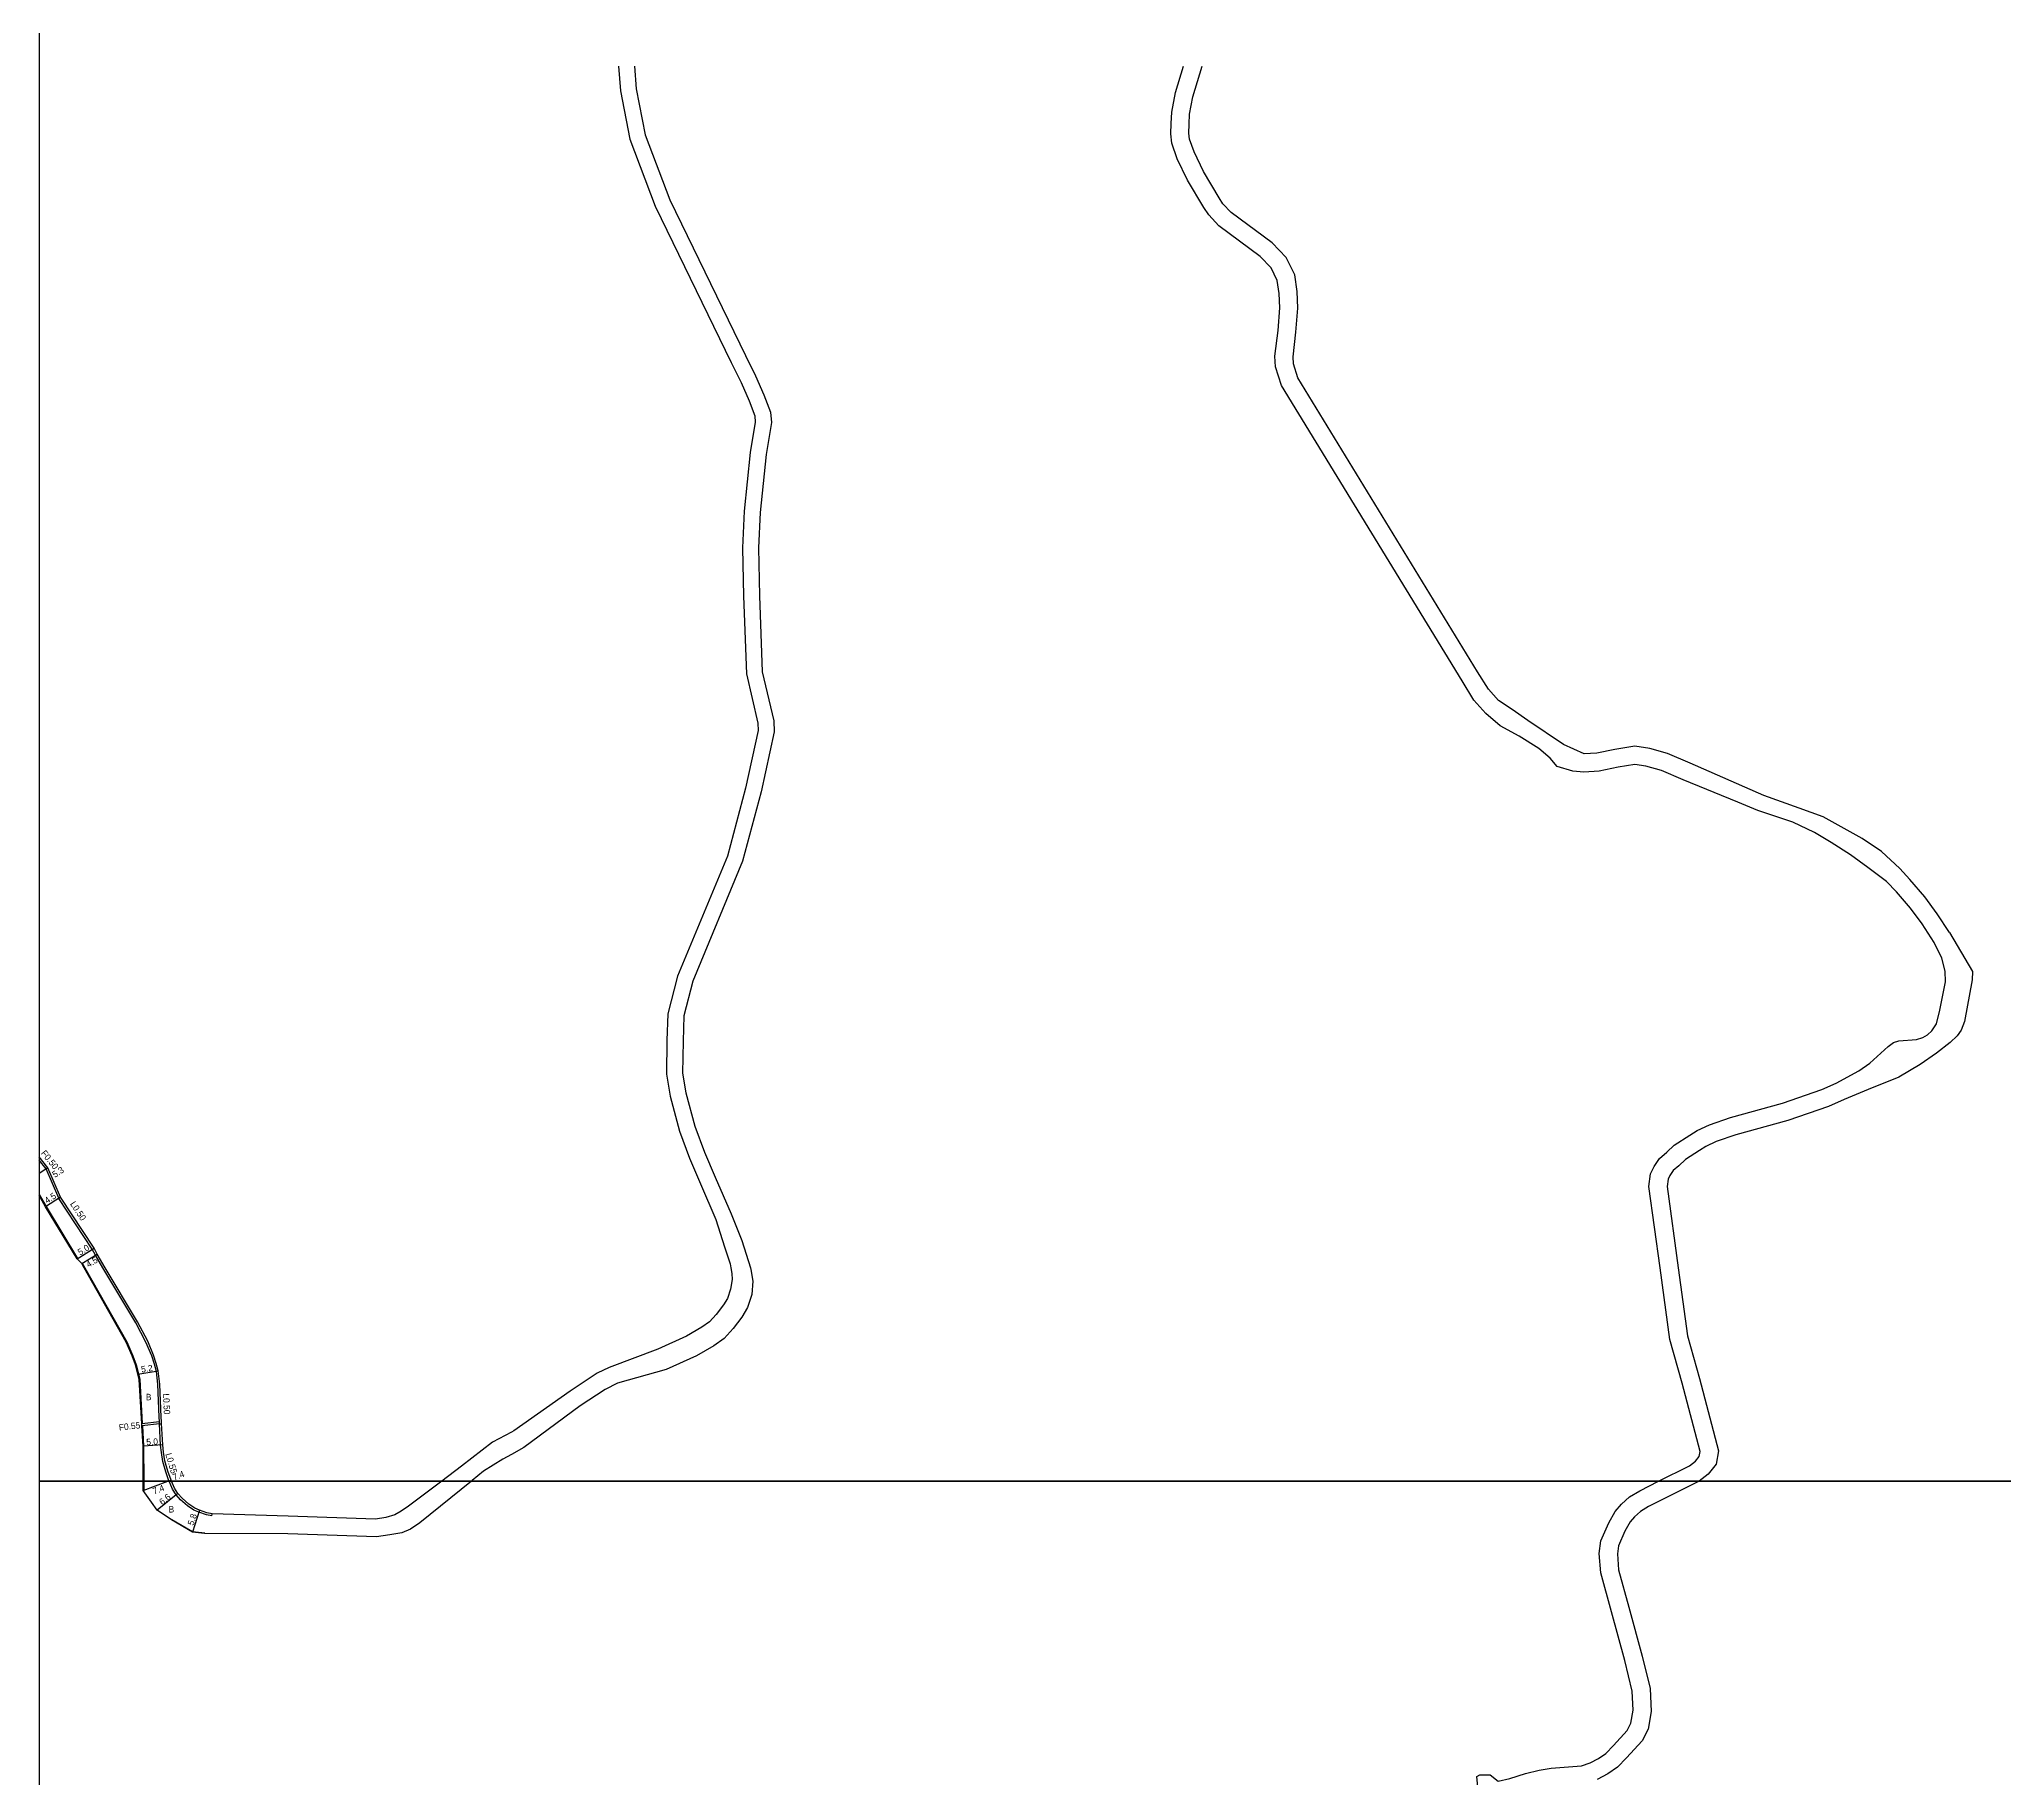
# Model space of a CAD drawing. Header units: metres. Extents: x -24000 to -21600, y -84000 to -81000.
# Drawn here: x -24000 to -23509.2, y -81674.3 to -81239.9 of the extents above; entities that cross this region are included whole.
import ezdxf

# ---------------------------------------------------------------- set-up
doc = ezdxf.new("R2010")
doc.units = ezdxf.units.M
doc.header["$LTSCALE"] = 2.5
for name, color, linetype in [('側溝・桝', 7, 'Continuous'), ('図郭', 7, 'Continuous'), ('幅員', 7, 'Continuous'), ('歩道・分離帯・安全施設', 7, 'Continuous'), ('舗装', 7, 'Continuous'), ('道路', 7, 'Continuous')]:
    doc.layers.add(name, color=color, linetype=linetype)
doc.styles.get("Standard").update_dxf_attribs({"font": ''})
doc.styles.get('Standard').set_extended_font_data('@MS PGothic')

msp = doc.modelspace()

# ---------------------------------------------------------------- linework, layer by layer
at = {"layer": '側溝・桝'}
for points in [[(-23995.1, -81529.36), (-23995.13, -81529.33), (-23998.27, -81522.01), (-24000, -81519.8)], [(-23995.1, -81529.36), (-23994.68, -81529.09)], [(-23984.1, -81546.68), (-23985.97, -81543.53), (-23986.76, -81542.08), (-23995.1, -81529.36)], [(-23969.95, -81585.68), (-23969.95, -81585.65), (-23969.98, -81585.1), (-23970.04, -81583.99), (-23970.41, -81575.8), (-23970.77, -81572.57), (-23971.27, -81570.74), (-23971.94, -81568.68), (-23973.37, -81565.24), (-23975.92, -81560.43), (-23984.1, -81546.68)], [(-23969.98, -81585.13), (-23974.44, -81585.64)], [(-23970, -81585.68), (-23974.4, -81586.19)], [(-23967.58, -81600), (-23967.62, -81599.9), (-23968.4, -81597.66), (-23969.19, -81595.04), (-23969.52, -81592.83), (-23969.71, -81590.96), (-23970, -81585.68), (-23969.45, -81585.65)], [(-23956.92, -81608.68), (-23958.28, -81608.38), (-23960.17, -81607.73), (-23961.45, -81607.19), (-23962.98, -81606.18), (-23964.71, -81604.61), (-23965.85, -81603.38), (-23966.72, -81601.97), (-23967.58, -81600)], [(-23956.92, -81608.68), (-23956.8, -81608.14)]]:
    msp.add_lwpolyline(points, dxfattribs=at)
at = {"layer": '図郭'}
for points in [[(-24000, -81600), (-23200, -81600), (-23200, -81000), (-24000, -81000)], [(-24000, -82200), (-23200, -82200), (-23200, -81600), (-24000, -81600)]]:
    msp.add_lwpolyline(points, close=True, dxfattribs=at)
at = {"layer": '幅員'}
for points in [[(-23997.84, -81521.74), (-24000, -81523.14)], [(-23994.68, -81529.09), (-23998.42, -81531.5)], [(-23990.58, -81544.44), (-23986.33, -81541.82)], [(-23989.4, -81545.59), (-23985.54, -81543.29)], [(-23975.37, -81573.24), (-23970.28, -81572.47)], [(-23969.16, -81590.92), (-23974.1, -81591.23)], [(-23974.03, -81602.33), (-23967.91, -81600)], [(-23967.91, -81600), (-23967.11, -81599.7)], [(-23965.41, -81603.04), (-23970.54, -81607.19)], [(-23959.98, -81607.21), (-23961.76, -81612.68)]]:
    msp.add_lwpolyline(points, dxfattribs=at)
at = {"layer": '歩道・分離帯・安全施設'}
for points in [[(-24000, -81528.39), (-23998.3, -81531.42), (-23990.46, -81544.35), (-23990.45, -81544.36)], [(-23989.27, -81545.52), (-23988.62, -81546.68)], [(-23988.62, -81546.68), (-23978.17, -81565.23), (-23976.67, -81568.65), (-23975.8, -81570.9), (-23975.22, -81573.21), (-23974.94, -81574.61), (-23974.29, -81585.62)], [(-23974.25, -81586.17), (-23973.95, -81591.22), (-23973.89, -81600)], [(-23973.89, -81600), (-23973.88, -81602.28)], [(-23966.95, -81609.52), (-23961.71, -81612.54), (-23958.71, -81612.87)]]:
    msp.add_lwpolyline(points, dxfattribs=at)
at = {"layer": '道路'}
for points in [[(-23855.4, -81246.68), (-23854.91, -81252.83), (-23852.56, -81264.88), (-23846.2, -81281.59), (-23827.25, -81320.68), (-23824.77, -81325.65), (-23822.76, -81330.25), (-23821.36, -81333.94), (-23821.21, -81335.5), (-23822.5, -81343.11), (-23824, -81357.79), (-23824.41, -81366.89), (-23824.17, -81378.99), (-23823.45, -81398.39), (-23820.61, -81410.68), (-23820.49, -81412.54), (-23823.65, -81426.94), (-23828.19, -81443.91), (-23840.62, -81473.86), (-23843.03, -81483.25), (-23843.27, -81489.98), (-23843.42, -81498.38), (-23842.5, -81503.85), (-23840.11, -81512.56), (-23837.61, -81519.35), (-23834.88, -81525.71), (-23831.11, -81534.62), (-23828.89, -81541.5), (-23827.51, -81545.7), (-23827.32, -81546.68)], [(-23851.39, -81246.68), (-23850.94, -81252.28), (-23848.7, -81263.78), (-23842.53, -81280.01), (-23823.66, -81318.91), (-23821.15, -81323.95), (-23819.05, -81328.74), (-23817.44, -81333.02), (-23817.18, -81335.64), (-23818.54, -81343.65), (-23820.01, -81358.08), (-23820.41, -81366.94), (-23820.17, -81378.88), (-23819.47, -81397.86), (-23816.63, -81410.1), (-23816.47, -81412.85), (-23819.77, -81427.89), (-23824.39, -81445.2), (-23836.82, -81475.13), (-23839.04, -81483.82), (-23839.27, -81490.07), (-23839.42, -81498.08), (-23838.59, -81502.98), (-23836.29, -81511.34), (-23833.89, -81517.86), (-23831.22, -81524.07), (-23827.24, -81533.19), (-23824.57, -81539.91)], [(-23526.83, -81465.44), (-23529.82, -81460.85), (-23532.74, -81456.89), (-23536.24, -81452.78), (-23538.8, -81450.27), (-23543.44, -81446.71), (-23547.71, -81443.58), (-23552.61, -81440.52), (-23556.75, -81438.02), (-23562.12, -81435.41), (-23570.9, -81432.47), (-23575.87, -81430.43), (-23589.55, -81424.86), (-23594.97, -81422.53), (-23598.82, -81421.47), (-23601.63, -81421.02), (-23605.75, -81421.66), (-23610.5, -81422.7), (-23614.33, -81422.9), (-23617.04, -81422.68), (-23620.98, -81421.5), (-23622.72, -81419.47), (-23625.59, -81417.01), (-23630.52, -81413.92), (-23635.19, -81411.37), (-23638.83, -81408.27), (-23641.78, -81404.94), (-23644.74, -81400.14), (-23689.86, -81326.36), (-23691.34, -81321.75), (-23691.45, -81319.09), (-23690.69, -81312.65), (-23690.24, -81306.97), (-23690.4, -81303.37), (-23690.87, -81300.13), (-23692.38, -81297.01), (-23695.15, -81294.14), (-23705.44, -81286.54), (-23707.99, -81283.77), (-23709.21, -81281.96), (-23713.31, -81275.1), (-23715.85, -81269.77), (-23717.2, -81265.86), (-23717.44, -81263.53), (-23717.35, -81260.98), (-23717.24, -81258.1), (-23716.33, -81253.26), (-23714.32, -81246.68)], [(-23523.06, -81462.99), (-23526.12, -81458.29), (-23529.21, -81454.09), (-23532.95, -81449.71), (-23535.45, -81446.99), (-23540.03, -81442.77), (-23544.87, -81439.48), (-23554.6, -81434.06), (-23560.56, -81431.9), (-23569.4, -81428.76), (-23587.81, -81420.71), (-23593.48, -81418.27), (-23597.87, -81417.06), (-23601.63, -81416.46), (-23606.58, -81417.24), (-23611.1, -81418.23), (-23614.26, -81418.39), (-23619.4, -81416.06), (-23628.29, -81410.01), (-23632.26, -81407.32), (-23635.67, -81405.05), (-23638.16, -81402.25), (-23640.85, -81397.88), (-23685.74, -81324.48), (-23686.87, -81320.95), (-23686.94, -81319.26), (-23686.21, -81313.09), (-23685.73, -81307.05), (-23685.91, -81302.95), (-23686.51, -81298.79), (-23688.64, -81294.4), (-23692.17, -81290.74), (-23702.42, -81283.17), (-23704.45, -81280.98), (-23705.41, -81279.55), (-23709.33, -81272.98), (-23711.67, -81268.07), (-23712.78, -81264.88), (-23712.93, -81263.38), (-23712.85, -81261.14), (-23712.76, -81258.6), (-23711.95, -81254.34), (-23709.61, -81246.68)], [(-23523.06, -81462.99), (-23517.25, -81472.73), (-23517.33, -81474.77), (-23519.31, -81485.18)], [(-23545.67, -81497.56), (-23542.96, -81495.62), (-23538.36, -81491.41), (-23537.05, -81490.43), (-23535.66, -81490.06), (-23531.28, -81489.71), (-23529.69, -81489.2), (-23528.5, -81488.54), (-23527.46, -81487.51), (-23526.24, -81485.79), (-23525.4, -81482.4), (-23524.01, -81475.28), (-23524.08, -81472.59), (-23524.92, -81469.41), (-23526.83, -81465.44)], [(-23519.31, -81485.18), (-23520.11, -81487.33), (-23521.11, -81488.77), (-23522.83, -81490.47), (-23526.26, -81493.13), (-23530.36, -81495.96), (-23535.72, -81499.06), (-23543.33, -81502.21), (-23549.32, -81504.66), (-23553.22, -81506.41), (-23563.42, -81509.89), (-23576.35, -81513.52), (-23581.29, -81515.18), (-23583.85, -81516.42), (-23585.44, -81517.38), (-23588.97, -81519.65), (-23590.65, -81521.2), (-23592.05, -81522.43), (-23592.85, -81523.62), (-23593.29, -81524.53), (-23593.53, -81526.36), (-23590.76, -81546.68)], [(-23595.3, -81546.68), (-23598.07, -81526.37), (-23597.66, -81523.23), (-23596.77, -81521.38), (-23595.46, -81519.43), (-23593.65, -81517.85), (-23591.74, -81516.07), (-23587.83, -81513.57), (-23586, -81512.45), (-23582.99, -81511.01), (-23577.68, -81509.21), (-23564.75, -81505.59), (-23554.88, -81502.22), (-23551.31, -81500.62), (-23545.67, -81497.56)], [(-23983.52, -81546.68), (-23985.54, -81543.29), (-23986.33, -81541.82), (-23994.68, -81529.09), (-23997.84, -81521.74), (-24000, -81518.98)], [(-23988.79, -81546.68), (-23989.4, -81545.59), (-23990.58, -81544.44), (-23998.42, -81531.5), (-24000, -81528.69)], [(-23824.57, -81539.91), (-23822.44, -81546.68)], [(-23974.04, -81600), (-23974.1, -81591.23), (-23974.4, -81586.19), (-23974.44, -81585.64), (-23975.09, -81574.63), (-23975.37, -81573.24), (-23975.95, -81570.95), (-23976.81, -81568.7), (-23978.3, -81565.3), (-23988.79, -81546.68)], [(-23966.98, -81600), (-23967.11, -81599.7), (-23967.88, -81597.49), (-23968.65, -81594.92), (-23968.97, -81592.76), (-23969.16, -81590.92), (-23969.45, -81585.62), (-23969.48, -81585.07), (-23969.54, -81583.97), (-23969.91, -81575.76), (-23970.28, -81572.47), (-23970.79, -81570.6), (-23971.47, -81568.51), (-23972.92, -81565.03), (-23975.49, -81560.19), (-23983.52, -81546.68)], [(-23827.32, -81546.68), (-23827.04, -81548.11), (-23827.01, -81549.61), (-23827.44, -81552.04), (-23828.19, -81554.34), (-23829.16, -81555.99), (-23830.97, -81558.36), (-23832.65, -81560.21), (-23834.56, -81561.56), (-23838.42, -81563.79), (-23845.56, -81567.06), (-23857.67, -81571.57), (-23860.7, -81572.98), (-23867.48, -81577.51)], [(-23822.44, -81546.68), (-23822.3, -81547.13), (-23821.83, -81550.07), (-23822.09, -81553.38), (-23823.15, -81556.61), (-23824.58, -81559.06), (-23826.74, -81561.88), (-23828.98, -81564.36), (-23831.6, -81566.2), (-23835.89, -81568.68), (-23843.45, -81572.14), (-23855.65, -81575.49), (-23858.7, -81577.1), (-23864.91, -81581.14)], [(-23595.65, -81600), (-23587.94, -81596.17), (-23586.43, -81595.02), (-23585.52, -81593.86), (-23585.3, -81592.58), (-23589.81, -81575.54), (-23592.86, -81564.6), (-23595.3, -81546.68)], [(-23590.76, -81546.68), (-23588.44, -81563.69), (-23585.47, -81574.36), (-23580.7, -81592.38), (-23581.28, -81595.75), (-23583.25, -81598.25), (-23585.55, -81600)], [(-23867.48, -81577.51), (-23881.52, -81587.43), (-23882.13, -81587.75)], [(-23864.91, -81581.14), (-23879.04, -81591.59), (-23882.13, -81593.31)], [(-23882.13, -81587.75), (-23886.8, -81590.23), (-23894.56, -81596.25), (-23899.53, -81600)], [(-23882.13, -81593.31), (-23884.28, -81594.52), (-23889.05, -81597.49), (-23891.88, -81599.8), (-23892.12, -81600)], [(-23961.76, -81612.68), (-23967.03, -81609.65), (-23970.54, -81607.19), (-23972, -81605.23), (-23974.03, -81602.33), (-23974.04, -81600)], [(-23959.98, -81607.21), (-23961.19, -81606.7), (-23962.65, -81605.74), (-23964.32, -81604.22), (-23965.41, -81603.04), (-23966.23, -81601.72), (-23966.98, -81600)], [(-23892.12, -81600), (-23905.01, -81610.41), (-23907.28, -81611.94), (-23909.45, -81612.85), (-23912.45, -81613.42), (-23915.8, -81613.9), (-23937.94, -81613.16), (-23958.73, -81613.02)], [(-23899.53, -81600), (-23907.81, -81606.25), (-23909.67, -81607.5), (-23911.25, -81608.37), (-23913.45, -81609.07), (-23916.05, -81609.44), (-23937.83, -81608.71), (-23956.8, -81608.14)], [(-23640.64, -81677.99), (-23641.04, -81673.71), (-23640.33, -81673.33), (-23637.72, -81673.32), (-23635.7, -81674.88), (-23632.83, -81674.2), (-23628.9, -81672.95), (-23625.47, -81672.11), (-23622.53, -81671.69), (-23614.95, -81671.04), (-23612.72, -81670.31), (-23610.67, -81669.24), (-23608.88, -81667.98), (-23606.93, -81665.99), (-23603.49, -81662.23), (-23602.6, -81660.45), (-23602.04, -81657.19), (-23602.28, -81652.43), (-23604.13, -81644.79), (-23607.41, -81632.62), (-23610.11, -81622.9), (-23610.48, -81618.05), (-23610.08, -81614.9), (-23608.12, -81610.42), (-23606.47, -81607.56), (-23604.9, -81605.72), (-23602.95, -81603.91), (-23600.39, -81602.36), (-23595.65, -81600)], [(-23585.55, -81600), (-23585.56, -81600.01), (-23598.21, -81606.3), (-23600.22, -81607.53), (-23601.66, -81608.85), (-23602.78, -81610.16), (-23604.09, -81612.44), (-23605.69, -81616.11), (-23605.96, -81618.16), (-23605.66, -81622.11), (-23603.06, -81631.45), (-23599.77, -81643.66), (-23597.81, -81651.79), (-23597.52, -81657.46), (-23598.28, -81661.87), (-23599.74, -81664.8), (-23603.66, -81669.09), (-23605.96, -81671.42), (-23608.32, -81673.09), (-23610.97, -81674.48)], [(-23956.8, -81608.14), (-23958.13, -81607.85), (-23959.98, -81607.21)], [(-23958.73, -81613.02), (-23961.76, -81612.68)]]:
    msp.add_lwpolyline(points, dxfattribs=at)

# ---------------------------------------------------------------- texts
at = {"layer": '側溝・桝'}
for s, rotation, p in [('F0.50', 308.639, (-23999.68, -81518.13)), ('L0.50', 303.2811, (-23992.4, -81530.75)), ('L0.50', 272.5641, (-23969.13, -81578.12)), ('F0.55', 6.5449, (-23980.04, -81587.38)), ('L0.55', 286.6724, (-23968.55, -81593.24))]:
    msp.add_text(s, height=1.6, rotation=rotation, dxfattribs=at).set_placement(p)
at = {"layer": '幅員'}
for s, rotation, p in [('5.3', 33.0048, (-23996.11, -81524.28)), ('4.5', 32.7755, (-23998.06, -81530.74)), ('5.0', 31.6718, (-23989.79, -81543.66)), ('4.5', 30.8428, (-23987.72, -81546.71)), ('5.2', 8.5942, (-23974.46, -81572.89)), ('5.0', 3.6105, (-23973.23, -81591.03)), ('7.4', 20.8713, (-23966.31, -81599.85)), ('7.4', 20.8713, (-23971.33, -81603.32)), ('6.6', 38.9715, (-23969.28, -81606.05)), ('5.8', 71.9299, (-23961.5, -81611.18))]:
    msp.add_text(s, height=1.6, rotation=rotation, dxfattribs=at).set_placement(p)
at = {"layer": '舗装'}
for p in [(-23973.4, -81579.77), (-23967.72, -81607.81)]:
    msp.add_text('B', height=1.6, dxfattribs=at).set_placement(p)

doc.saveas('drawing.dxf')
